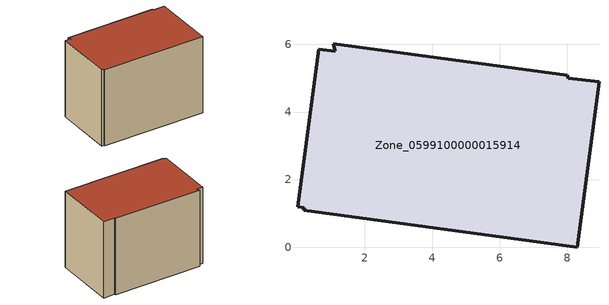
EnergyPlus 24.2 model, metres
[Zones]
Zone_0599100000015914
 floor ground (C_G): 0.2,1.09 0.2,1.17 0.01,1.2 0.63,5.86 1.12,5.8 1.06,6.02 8,5.1 8.02,5 8.94,4.89 8.29,0 z0
 wall outside (C_F): 1.12,5.8 0.63,5.86 0.01,1.2 0.2,1.17 0.2,1.09 8.29,0 8.94,4.89 8.02,5 8,5.1 1.06,6.02 1.12,5.8 z0:6.22
 roof outside (C_R): 0.2,1.17 0.2,1.09 8.29,0 8.94,4.89 8.02,5 8,5.1 1.06,6.02 1.12,5.8 0.63,5.86 0.01,1.2 z6.22
[BUILDING]
Pand.0599100000015914: North Axis=0; Terrain=City; Loads Convergence Tolerance Value=0.04; Temperature Convergence Tolerance Value=0.4; Solar Distribution=FullExterior; Maximum Number of Warmup Days=25; Minimum Number of Warmup Days=1
[Site:Location]
Rotterdam.The.Hague.AP_ZH_NLD Design_Conditions: Latitude=51.96; Longitude=4.45; Time Zone=1; Elevation=-4.5
[SITE:GROUNDTEMPERATURE:BUILDINGSURFACE]
18, 18, 18, 18, 18, 18, 18, 18, 18, 18, 18, 18
[MATERIAL] Thermal Absorptance=0.9; Solar Absorptance=0.7; Visible Absorptance=0.7
Name | Roughness | Thickness | Conductivity | Density | Specific Heat
G.TC.1946 | MediumSmooth | 0.15 | 1 | 540 | 1210
F.TC.1946 | Rough | 0.3 | 0.857143 | 1920 | 840
R.TC.1946 | MediumRough | 0.2 | 0.909091 | 1500 | 1000
[CONSTRUCTION]
C_G: G.TC.1946
C_F: F.TC.1946
C_R: R.TC.1946
[ZONE]
Zone_0599100000015914: Type=1; Multiplier=1; Ceiling Height=Autocalculate; Volume=Autocalculate; Floor Area=autocalculate; Part of Total Floor Area=Yes
[ZONEINFILTRATION:DESIGNFLOWRATE]
Infil_Zone_0599100000015914: Zone or ZoneList or Space or SpaceList=Zone_0599100000015914; Schedule=AlwaysOn; Design Flow Rate Calculation Method=Flow/Area; Flow Rate per Floor Area=0.003; Constant Term Coefficient=1; Temperature Term Coefficient=0; Velocity Term Coefficient=0; Velocity Squared Term Coefficient=0
[HVACTEMPLATE:ZONE:IDEALLOADSAIRSYSTEM]
Zone_0599100000015914: Maximum Heating Supply Air Temperature=50; Minimum Cooling Supply Air Temperature=13; Maximum Heating Supply Air Humidity Ratio=0.0156; Minimum Cooling Supply Air Humidity Ratio=0.0077; Heating Limit=NoLimit; Cooling Limit=NoLimit; Dehumidification Control Type=ConstantSensibleHeatRatio; Cooling Sensible Heat Ratio=0.7; Dehumidification Setpoint=60; Humidification Control Type=None; Humidification Setpoint=30; Outdoor Air Method=None; Outdoor Air Flow Rate per Person=0.00944; Outdoor Air Flow Rate per Zone Floor Area=0; Outdoor Air Flow Rate per Zone=0; Demand Controlled Ventilation Type=None; Outdoor Air Economizer Type=NoEconomizer; Heat Recovery Type=None; Sensible Heat Recovery Effectiveness=0.7; Latent Heat Recovery Effectiveness=0.65
[ZONECONTROL:THERMOSTAT]
ThermostatControl_Zone_0599100000015914: Zone or ZoneList=Zone_0599100000015914; Control Type Schedule=DualSetpointControlType; Control 1=Thermostat_Zone_0599100000015914; Temperature Difference Between Cutout And Setpoint=0
[THERMOSTATSETPOINT:DUALSETPOINT]
Thermostat_Zone_0599100000015914: Heating Setpoint Temperature Schedule=HeatingSetpoint_Zone_0599100000015914; Cooling Setpoint Temperature Schedule=CoolingSetpoint_Zone_0599100000015914
[SCHEDULE:COMPACT]
HeatingSetpoint_Zone_0599100000015914: Through: 12/31, For: AllDays, Until: 24:00, 21
CoolingSetpoint_Zone_0599100000015914: Through: 12/31, For: AllDays, Until: 24:00, 24
DualSetpointControlType: Through: 12/31, For: AllDays, Until: 24:00, 4
AlwaysOn: Through: 12/31, For: AllDays, Until: 24:00, 1
